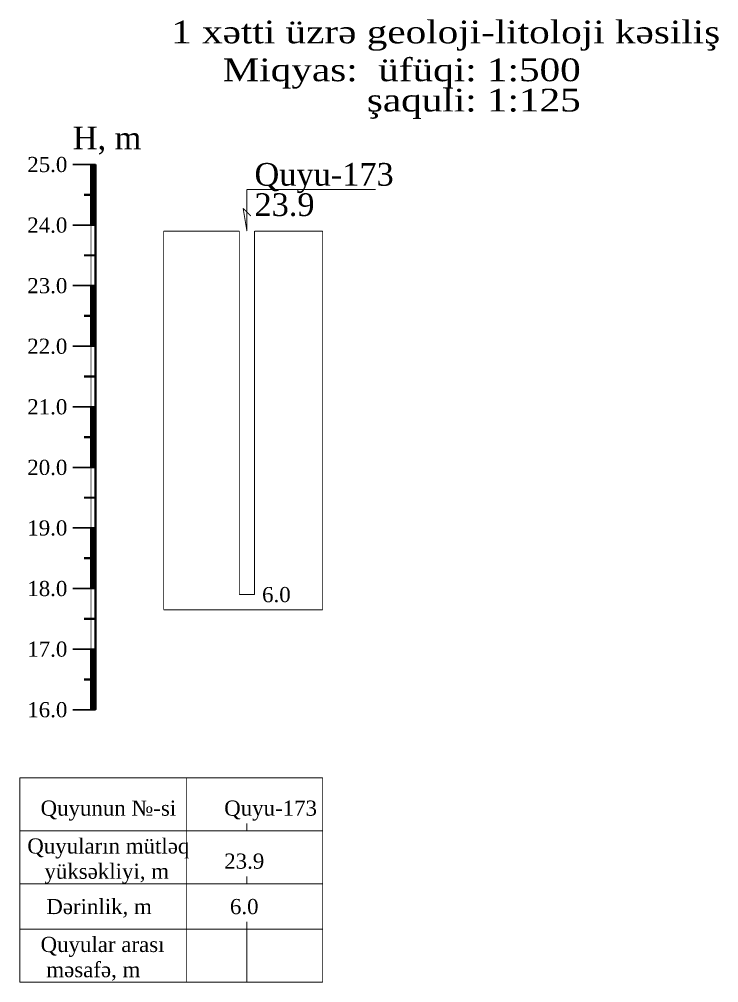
# Model space of a CAD drawing. Header units: metres. Extents: x -10 to 4772, y -44 to 349.
# Drawn here: x -10.1 to 82.3, y -44.1 to 83.2 of the extents above; entities that cross this region are included whole.
import ezdxf

# ---------------------------------------------------------------- set-up
doc = ezdxf.new("R2010")
doc.units = ezdxf.units.M
doc.layers.add('Default', color=7, linetype='Continuous')
doc.layers.add('MyLayer', color=7, linetype='Continuous')
doc.styles.add('Times New Roman', font='Times New Roman')
doc.styles.add('Times New Roman_Bold', font='Times New Roman', dxfattribs={"width": 1.2})

msp = doc.modelspace()

# ---------------------------------------------------------------- linework, layer by layer
for p, q in [((-0.6, 64), (-0.6, 56)), ((-0.59, 64), (-0.59, 56)), ((-0.58, 64), (-0.58, 56)), ((-0.57, 64), (-0.57, 56)), ((-0.56, 64), (-0.56, 56)), ((-0.55, 64), (-0.55, 56)), ((-0.54, 64), (-0.54, 56)), ((-0.53, 64), (-0.53, 56)), ((-0.52, 64), (-0.52, 56)), ((-0.51, 64), (-0.51, 56)), ((-0.5, 64), (-0.5, 56)), ((-0.49, 64), (-0.49, 56)), ((-0.48, 64), (-0.48, 56)), ((-0.47, 64), (-0.47, 56)), ((-0.46, 64), (-0.46, 56)), ((-0.45, 64), (-0.45, 56)), ((-0.44, 64), (-0.44, 56)), ((-0.43, 64), (-0.43, 56)), ((-0.42, 64), (-0.42, 56)), ((-0.41, 64), (-0.41, 56)), ((-0.4, 64), (-0.4, 56)), ((-0.39, 64), (-0.39, 56)), ((-0.38, 64), (-0.38, 56)), ((-0.37, 64), (-0.37, 56)), ((-0.36, 64), (-0.36, 56)), ((-0.35, 64), (-0.35, 56)), ((-0.34, 64), (-0.34, 56)), ((-0.33, 64), (-0.33, 56)), ((-0.32, 64), (-0.32, 56)), ((-0.31, 64), (-0.31, 56)), ((-0.3, 64), (-0.3, 56)), ((-0.29, 64), (-0.29, 56)), ((-0.28, 64), (-0.28, 56)), ((-0.27, 64), (-0.27, 56)), ((-0.26, 64), (-0.26, 56)), ((-0.25, 64), (-0.25, 56)), ((-0.24, 64), (-0.24, 56)), ((-0.23, 64), (-0.23, 56)), ((-0.22, 64), (-0.22, 56)), ((-0.21, 64), (-0.21, 56)), ((-0.2, 64), (-0.2, 56)), ((-0.19, 64), (-0.19, 56)), ((-0.18, 64), (-0.18, 56)), ((-0.17, 64), (-0.17, 56)), ((-0.16, 64), (-0.16, 56)), ((-0.15, 64), (-0.15, 56)), ((-0.14, 64), (-0.14, 56)), ((-0.13, 64), (-0.13, 56)), ((-0.12, 64), (-0.12, 56)), ((-0.11, 64), (-0.11, 56)), ((-0.1, 64), (-0.1, 56)), ((-0.09, 64), (-0.09, 56)), ((-0.08, 64), (-0.08, 56)), ((-0.07, 64), (-0.07, 56)), ((-0.06, 64), (-0.06, 56)), ((-0.05, 64), (-0.05, 56)), ((-0.04, 64), (-0.04, 56)), ((-0.03, 64), (-0.03, 56)), ((-0.02, 64), (-0.02, 56)), ((-0.01, 64), (-0.01, 56)), ((-0.6, 48), (-0.6, 40)), ((-0.59, 48), (-0.59, 40)), ((-0.58, 48), (-0.58, 40)), ((-0.57, 48), (-0.57, 40)), ((-0.56, 48), (-0.56, 40)), ((-0.55, 48), (-0.55, 40)), ((-0.54, 48), (-0.54, 40)), ((-0.53, 48), (-0.53, 40)), ((-0.52, 48), (-0.52, 40)), ((-0.51, 48), (-0.51, 40)), ((-0.5, 48), (-0.5, 40)), ((-0.49, 48), (-0.49, 40)), ((-0.48, 48), (-0.48, 40)), ((-0.47, 48), (-0.47, 40)), ((-0.46, 48), (-0.46, 40)), ((-0.45, 48), (-0.45, 40)), ((-0.44, 48), (-0.44, 40)), ((-0.43, 48), (-0.43, 40)), ((-0.42, 48), (-0.42, 40)), ((-0.41, 48), (-0.41, 40)), ((-0.4, 48), (-0.4, 40)), ((-0.39, 48), (-0.39, 40)), ((-0.38, 48), (-0.38, 40)), ((-0.37, 48), (-0.37, 40)), ((-0.36, 48), (-0.36, 40)), ((-0.35, 48), (-0.35, 40)), ((-0.34, 48), (-0.34, 40)), ((-0.33, 48), (-0.33, 40)), ((-0.32, 48), (-0.32, 40)), ((-0.31, 48), (-0.31, 40)), ((-0.3, 48), (-0.3, 40)), ((-0.29, 48), (-0.29, 40)), ((-0.28, 48), (-0.28, 40)), ((-0.27, 48), (-0.27, 40)), ((-0.26, 48), (-0.26, 40)), ((-0.25, 48), (-0.25, 40)), ((-0.24, 48), (-0.24, 40)), ((-0.23, 48), (-0.23, 40)), ((-0.22, 48), (-0.22, 40)), ((-0.21, 48), (-0.21, 40)), ((-0.2, 48), (-0.2, 40)), ((-0.19, 48), (-0.19, 40)), ((-0.18, 48), (-0.18, 40)), ((-0.17, 48), (-0.17, 40)), ((-0.16, 48), (-0.16, 40)), ((-0.15, 48), (-0.15, 40)), ((-0.14, 48), (-0.14, 40)), ((-0.13, 48), (-0.13, 40)), ((-0.12, 48), (-0.12, 40)), ((-0.11, 48), (-0.11, 40)), ((-0.1, 48), (-0.1, 40)), ((-0.09, 48), (-0.09, 40)), ((-0.08, 48), (-0.08, 40)), ((-0.07, 48), (-0.07, 40)), ((-0.06, 48), (-0.06, 40)), ((-0.05, 48), (-0.05, 40)), ((-0.04, 48), (-0.04, 40)), ((-0.03, 48), (-0.03, 40)), ((-0.02, 48), (-0.02, 40)), ((-0.01, 48), (-0.01, 40)), ((-0.6, 32), (-0.6, 24)), ((-0.59, 32), (-0.59, 24)), ((-0.58, 32), (-0.58, 24)), ((-0.57, 32), (-0.57, 24)), ((-0.56, 32), (-0.56, 24)), ((-0.55, 32), (-0.55, 24)), ((-0.54, 32), (-0.54, 24)), ((-0.53, 32), (-0.53, 24)), ((-0.52, 32), (-0.52, 24)), ((-0.51, 32), (-0.51, 24)), ((-0.5, 32), (-0.5, 24)), ((-0.49, 32), (-0.49, 24)), ((-0.48, 32), (-0.48, 24)), ((-0.47, 32), (-0.47, 24)), ((-0.46, 32), (-0.46, 24)), ((-0.45, 32), (-0.45, 24)), ((-0.44, 32), (-0.44, 24)), ((-0.43, 32), (-0.43, 24)), ((-0.42, 32), (-0.42, 24)), ((-0.41, 32), (-0.41, 24)), ((-0.4, 32), (-0.4, 24)), ((-0.39, 32), (-0.39, 24)), ((-0.38, 32), (-0.38, 24)), ((-0.37, 32), (-0.37, 24)), ((-0.36, 32), (-0.36, 24)), ((-0.35, 32), (-0.35, 24)), ((-0.34, 32), (-0.34, 24)), ((-0.33, 32), (-0.33, 24)), ((-0.32, 32), (-0.32, 24)), ((-0.31, 32), (-0.31, 24)), ((-0.3, 32), (-0.3, 24)), ((-0.29, 32), (-0.29, 24)), ((-0.28, 32), (-0.28, 24)), ((-0.27, 32), (-0.27, 24)), ((-0.26, 32), (-0.26, 24)), ((-0.25, 32), (-0.25, 24)), ((-0.24, 32), (-0.24, 24)), ((-0.23, 32), (-0.23, 24)), ((-0.22, 32), (-0.22, 24)), ((-0.21, 32), (-0.21, 24)), ((-0.2, 32), (-0.2, 24)), ((-0.19, 32), (-0.19, 24)), ((-0.18, 32), (-0.18, 24)), ((-0.17, 32), (-0.17, 24)), ((-0.16, 32), (-0.16, 24)), ((-0.15, 32), (-0.15, 24)), ((-0.14, 32), (-0.14, 24)), ((-0.13, 32), (-0.13, 24)), ((-0.12, 32), (-0.12, 24)), ((-0.11, 32), (-0.11, 24)), ((-0.1, 32), (-0.1, 24)), ((-0.09, 32), (-0.09, 24)), ((-0.08, 32), (-0.08, 24)), ((-0.07, 32), (-0.07, 24)), ((-0.06, 32), (-0.06, 24)), ((-0.05, 32), (-0.05, 24)), ((-0.04, 32), (-0.04, 24)), ((-0.03, 32), (-0.03, 24)), ((-0.02, 32), (-0.02, 24)), ((-0.01, 32), (-0.01, 24)), ((-0.6, 16), (-0.6, 8)), ((-0.59, 16), (-0.59, 8)), ((-0.58, 16), (-0.58, 8)), ((-0.57, 16), (-0.57, 8)), ((-0.56, 16), (-0.56, 8)), ((-0.55, 16), (-0.55, 8)), ((-0.54, 16), (-0.54, 8)), ((-0.53, 16), (-0.53, 8)), ((-0.52, 16), (-0.52, 8)), ((-0.51, 16), (-0.51, 8)), ((-0.5, 16), (-0.5, 8)), ((-0.49, 16), (-0.49, 8)), ((-0.48, 16), (-0.48, 8)), ((-0.47, 16), (-0.47, 8)), ((-0.46, 16), (-0.46, 8)), ((-0.45, 16), (-0.45, 8)), ((-0.44, 16), (-0.44, 8)), ((-0.43, 16), (-0.43, 8)), ((-0.42, 16), (-0.42, 8)), ((-0.41, 16), (-0.41, 8)), ((-0.4, 16), (-0.4, 8)), ((-0.39, 16), (-0.39, 8)), ((-0.38, 16), (-0.38, 8)), ((-0.37, 16), (-0.37, 8)), ((-0.36, 16), (-0.36, 8)), ((-0.35, 16), (-0.35, 8)), ((-0.34, 16), (-0.34, 8)), ((-0.33, 16), (-0.33, 8)), ((-0.32, 16), (-0.32, 8)), ((-0.31, 16), (-0.31, 8)), ((-0.3, 16), (-0.3, 8)), ((-0.29, 16), (-0.29, 8)), ((-0.28, 16), (-0.28, 8)), ((-0.27, 16), (-0.27, 8)), ((-0.26, 16), (-0.26, 8)), ((-0.25, 16), (-0.25, 8)), ((-0.24, 16), (-0.24, 8)), ((-0.23, 16), (-0.23, 8)), ((-0.22, 16), (-0.22, 8)), ((-0.21, 16), (-0.21, 8)), ((-0.2, 16), (-0.2, 8)), ((-0.19, 16), (-0.19, 8)), ((-0.18, 16), (-0.18, 8)), ((-0.17, 16), (-0.17, 8)), ((-0.16, 16), (-0.16, 8)), ((-0.15, 16), (-0.15, 8)), ((-0.14, 16), (-0.14, 8)), ((-0.13, 16), (-0.13, 8)), ((-0.12, 16), (-0.12, 8)), ((-0.11, 16), (-0.11, 8)), ((-0.1, 16), (-0.1, 8)), ((-0.09, 16), (-0.09, 8)), ((-0.08, 16), (-0.08, 8)), ((-0.07, 16), (-0.07, 8)), ((-0.06, 16), (-0.06, 8)), ((-0.05, 16), (-0.05, 8)), ((-0.04, 16), (-0.04, 8)), ((-0.03, 16), (-0.03, 8)), ((-0.02, 16), (-0.02, 8)), ((-0.01, 16), (-0.01, 8)), ((-0.6, 0), (-0.6, -8)), ((-0.59, 0), (-0.59, -8)), ((-0.58, 0), (-0.58, -8)), ((-0.57, 0), (-0.57, -8)), ((-0.56, 0), (-0.56, -8)), ((-0.55, 0), (-0.55, -8)), ((-0.54, 0), (-0.54, -8)), ((-0.53, 0), (-0.53, -8)), ((-0.52, 0), (-0.52, -8)), ((-0.51, 0), (-0.51, -8)), ((-0.5, 0), (-0.5, -8)), ((-0.49, 0), (-0.49, -8)), ((-0.48, 0), (-0.48, -8)), ((-0.47, 0), (-0.47, -8)), ((-0.46, 0), (-0.46, -8)), ((-0.45, 0), (-0.45, -8)), ((-0.44, 0), (-0.44, -8)), ((-0.43, 0), (-0.43, -8)), ((-0.42, 0), (-0.42, -8)), ((-0.41, 0), (-0.41, -8)), ((-0.4, 0), (-0.4, -8)), ((-0.39, 0), (-0.39, -8)), ((-0.38, 0), (-0.38, -8)), ((-0.37, 0), (-0.37, -8)), ((-0.36, 0), (-0.36, -8)), ((-0.35, 0), (-0.35, -8)), ((-0.34, 0), (-0.34, -8)), ((-0.33, 0), (-0.33, -8)), ((-0.32, 0), (-0.32, -8)), ((-0.31, 0), (-0.31, -8)), ((-0.3, 0), (-0.3, -8)), ((-0.29, 0), (-0.29, -8)), ((-0.28, 0), (-0.28, -8)), ((-0.27, 0), (-0.27, -8)), ((-0.26, 0), (-0.26, -8)), ((-0.25, 0), (-0.25, -8)), ((-0.24, 0), (-0.24, -8)), ((-0.23, 0), (-0.23, -8)), ((-0.22, 0), (-0.22, -8)), ((-0.21, 0), (-0.21, -8)), ((-0.2, 0), (-0.2, -8)), ((-0.19, 0), (-0.19, -8)), ((-0.18, 0), (-0.18, -8)), ((-0.17, 0), (-0.17, -8)), ((-0.16, 0), (-0.16, -8)), ((-0.15, 0), (-0.15, -8)), ((-0.14, 0), (-0.14, -8)), ((-0.13, 0), (-0.13, -8)), ((-0.12, 0), (-0.12, -8)), ((-0.11, 0), (-0.11, -8)), ((-0.1, 0), (-0.1, -8)), ((-0.09, 0), (-0.09, -8)), ((-0.08, 0), (-0.08, -8)), ((-0.07, 0), (-0.07, -8)), ((-0.06, 0), (-0.06, -8)), ((-0.05, 0), (-0.05, -8)), ((-0.04, 0), (-0.04, -8)), ((-0.03, 0), (-0.03, -8)), ((-0.02, 0), (-0.02, -8)), ((-0.01, 0), (-0.01, -8))]:
    msp.add_line(p, q)
at = {"color": 7, "lineweight": 30}
for points in [[(-3, 64), (0, 64)], [(-3, 56), (0, 56)], [(-3, 48), (0, 48)], [(-3, 40), (0, 40)], [(-3, 32), (0, 32)], [(-3, 24), (0, 24)], [(-3, 16), (0, 16)], [(-3, 8), (0, 8)], [(-3, 0), (0, 0)], [(-3, -8), (0, -8)]]:
    msp.add_lwpolyline(points, dxfattribs=at)
at = {"layer": 'Default'}
for points, const_width in [([(-0.6, -8), (-0.6, 64)], 0.11), ([(0, -8), (0, 64)], 0.3), ([(-1.5, 60), (0, 60)], 0.3), ([(-1.5, 52), (0, 52)], 0.3), ([(-1.5, 44), (0, 44)], 0.3), ([(-1.5, 36), (0, 36)], 0.3), ([(-1.5, 28), (0, 28)], 0.3), ([(-1.5, 20), (0, 20)], 0.3), ([(-1.5, 12), (0, 12)], 0.3), ([(-1.5, 4), (0, 4)], 0.3), ([(-1.5, -4), (0, -4)], 0.3)]:
    msp.add_lwpolyline(points, dxfattribs=dict(at, const_width=const_width))
at = {"layer": 'Default', "color": 7, "const_width": 0.12}
for points in [[(20, 55.2), (20, 60.7)], [(37, 60.7), (20, 60.7)], [(20, 55.2), (19.5, 58.2)], [(20.5, 57.2), (19.5, 58.2)], [(19, 7.2), (19, 55.2)], [(21, 7.2), (21, 55.2)], [(19, 7.2), (21, 7.2)]]:
    msp.add_lwpolyline(points, dxfattribs=at)
at = {"layer": 'MyLayer', "color": 7, "lineweight": 30}
for p, q in [((-3, 64), (0, 64)), ((-3, 56), (0, 56)), ((-3, 48), (0, 48)), ((-3, 40), (0, 40)), ((-3, 32), (0, 32)), ((-3, 24), (0, 24)), ((-3, 16), (0, 16)), ((-3, 8), (0, 8)), ((-3, 0), (0, 0)), ((-3, -8), (0, -8))]:
    msp.add_line(p, q, dxfattribs=at)
at = {"layer": 'MyLayer', "const_width": 0.12}
for points in [[(9, 55.2), (19, 55.2)], [(9, 5.2), (9, 55.2)], [(21, 55.2), (30, 55.2)], [(30, 5.2), (30, 55.2)], [(9, 5.2), (20, 5.2)], [(20, 5.2), (30, 5.2)], [(-10, -17), (30, -17)], [(-10, -17), (-10, -44)], [(12, -44), (12, -17)], [(30, -17), (30, -44)], [(-10, -24), (30, -24)], [(20, -23), (20, -24)], [(20, -30), (20, -31)], [(-10, -31), (30, -31)], [(20, -36), (20, -37)], [(-10, -37), (30, -37)], [(20, -44), (20, -37)], [(-10, -44), (30, -44)]]:
    msp.add_lwpolyline(points, dxfattribs=at)

# ---------------------------------------------------------------- texts
at = {"color": 7, "attachment_point": 1}
for s, insert, char_height, style in [('1 xətti üzrə geoloji-litoloji kəsiliş', (10, 83), 3, 'Times New Roman_Bold'), ('     Miqyas:  üfüqi: 1:500', (10, 78), 3, 'Times New Roman_Bold'), ('                   şaquli: 1:125', (10, 74), 3, 'Times New Roman_Bold'), ('H, m', (-3, 69), 3, 'Times New Roman'), ('25.0', (-9, 65), 2, 'Times New Roman'), ('Quyu-173', (21, 64.2), 3, 'Times New Roman'), ('23.9', (21, 60.2), 3, 'Times New Roman'), ('24.0', (-9, 57), 2, 'Times New Roman'), ('23.0', (-9, 49), 2, 'Times New Roman'), ('22.0', (-9, 41), 2, 'Times New Roman'), ('21.0', (-9, 33), 2, 'Times New Roman'), ('20.0', (-9, 25), 2, 'Times New Roman'), ('19.0', (-9, 17), 2, 'Times New Roman'), ('18.0', (-9, 9), 2, 'Times New Roman'), ('6.0', (22, 8.2), 2, 'Times New Roman'), ('17.0', (-9, 1), 2, 'Times New Roman'), ('16.0', (-9, -7), 2, 'Times New Roman'), (' Quyunun №-si', (-8, -20), 2, 'Times New Roman'), ('Quyu-173', (17, -20), 2, 'Times New Roman'), ('Quyuların mütləq\\P   yüksəkliyi, m', (-9, -25), 2, 'Times New Roman'), ('23.9', (17, -27), 2, 'Times New Roman'), ('  Dərinlik, m', (-8, -33), 2, 'Times New Roman'), (' 6.0', (17, -33), 2, 'Times New Roman'), (' Quyular arası\\P  məsafə, m', (-8, -38), 2, 'Times New Roman')]:
    msp.add_mtext(s, dxfattribs=dict(at, insert=insert, char_height=char_height, style=style))

doc.saveas('drawing.dxf')
